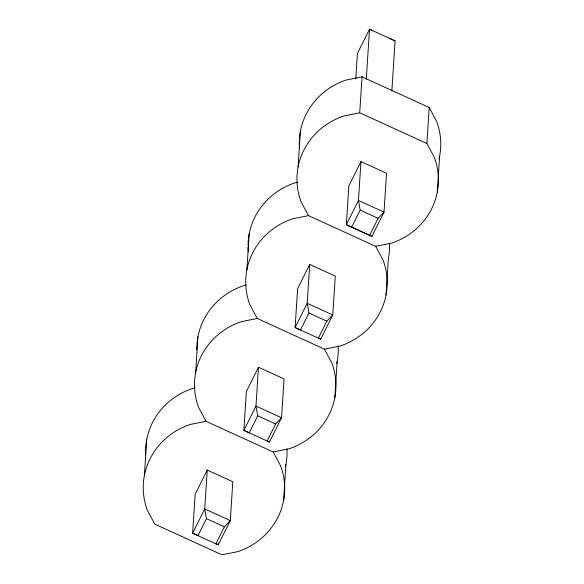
<?xml version="1.0" encoding="UTF-8"?>
<svg xmlns="http://www.w3.org/2000/svg" width="584" height="584" viewBox="0 0 584 584"><rect width="100%" height="100%" fill="white"/><g stroke="black" fill="none" stroke-linecap="round" stroke-linejoin="round"><path stroke-width="0.88" d="M144.387 475.551L146.715 439.577M195.625 372.731L197.947 336.756M207.247 470.062L204.736 508.912L206.473 518.629L198.005 535.63L192.632 533.207L195.144 494.349L207.247 470.062L232.819 481.742L230.308 520.592L218.204 544.887L192.632 533.207L204.736 508.912L230.308 520.592L224.38 526.804L215.905 543.806L218.204 544.887L218.321 543.076M246.857 269.903L249.186 233.928M258.478 367.234L255.967 406.084L257.712 415.801L249.237 432.802L243.864 430.379L246.375 391.528L258.478 367.234L284.058 378.921L281.546 417.772L269.443 442.059L243.864 430.379L255.967 406.084L281.546 417.772L275.619 423.977L267.143 440.978L269.443 442.059M298.096 167.075L300.424 131.101M283.576 500.539L285.904 464.565M309.717 264.413L307.206 303.264L308.951 312.973L300.475 329.975L295.103 327.551L297.614 288.7L309.717 264.413L335.296 276.093L332.785 314.944L320.682 339.231L295.103 327.551L307.206 303.264L332.785 314.944L326.85 321.149L318.382 338.158L320.682 339.231M334.814 397.719L337.143 361.744M355.766 78.957L357.415 53.487L369.519 29.2L395.091 40.88L391.857 90.907M375.658 246.324L383.067 260.106A70.752 67.364 3.7 0 1 340.275 345.983L324.419 349.152L257.252 318.47L249.843 304.68A70.752 67.364 3.7 0 1 292.635 218.803L308.491 215.642L375.658 246.324L391.514 243.163A70.752 67.364 3.7 0 0 434.299 157.286L426.897 143.496L359.722 112.814L362.051 76.84L346.195 80.008A70.752 67.364 3.7 0 0 299.366 139.853M360.956 161.585L358.445 200.436L360.182 210.145L351.714 227.154L346.341 224.723L348.852 185.873L360.956 161.585L386.535 173.266L384.016 212.116L371.913 236.411L346.341 224.723L358.445 200.436L384.016 212.116L378.089 218.328L369.614 235.33L351.714 227.154M366.277 79.227L369.519 29.2L371.818 30.28M386.053 294.891L388.375 258.916A70.752 67.364 3.7 0 0 389.411 243.097M426.897 143.496L429.218 107.522L362.051 76.84M437.285 192.063L439.613 156.089M359.722 112.814L343.874 115.982A70.752 67.364 3.7 0 0 301.081 201.86L308.491 215.642M297.606 182.303L294.964 182.828A70.752 67.364 3.7 0 0 248.047 245.338M246.368 285.131L243.725 285.656A70.752 67.364 3.7 0 0 196.815 349.933M257.252 318.47L241.396 321.631A70.752 67.364 3.7 0 0 198.611 407.508L206.013 421.298L273.188 451.972L289.036 448.811A70.752 67.364 3.7 0 0 331.829 362.934L324.419 349.152M195.129 387.959L192.486 388.484A70.752 67.364 3.7 0 0 145.679 455.396M206.013 421.298L190.165 424.459A70.752 67.364 3.7 0 0 147.372 510.336L154.782 524.118L221.949 554.8L237.805 551.639A70.752 67.364 3.7 0 0 280.59 465.762L273.188 451.972M389.718 38.456L395.091 40.88M360.182 210.145L378.089 218.328M308.951 312.973L326.85 321.149M257.712 415.801L275.619 423.977M206.473 518.629L224.38 526.804M369.614 235.33L371.913 236.411M429.218 107.522L436.628 121.311A70.752 67.364 3.7 0 1 439.066 158.665M299.512 148.665A70.752 67.364 3.7 0 1 299.293 141.627M286.941 448.753A70.752 67.364 3.7 0 1 285.554 466.28M248.273 251.492A70.752 67.364 3.7 0 1 248.047 247.105M338.18 345.925A70.752 67.364 3.7 0 1 336.786 363.46"/></g></svg>
